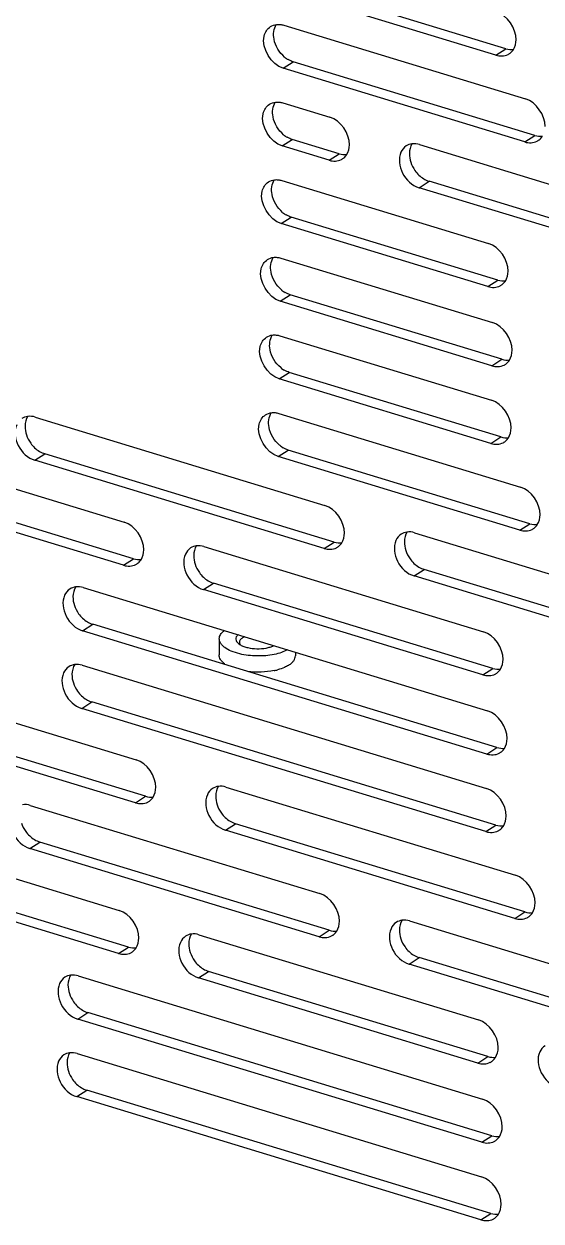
# Model space of a CAD drawing. Header units: millimetres. Extents: x -177 to 18421, y -5017 to 3255.
# Drawn here: x 13065.23 to 13076, y 1978.38 to 2003.3 of the extents above; entities that cross this region are included whole.
import ezdxf

# ---------------------------------------------------------------- set-up
doc = ezdxf.new("R2010")
doc.units = ezdxf.units.MM
doc.header["$LTSCALE"] = 46.255
doc.layers.get('0').update_dxf_attribs({"linetype": 'CONTINUOUS'})
doc.layers.add('02___PRT_ALL_AXES', color=7, linetype='CONTINUOUS')

msp = doc.modelspace()

# ---------------------------------------------------------------- linework, layer by layer
at = {"color": 7, "linetype": 'Continuous'}
for p, q in [((13075.265, 2002.783), (13070.86, 2004.126)), ((13075.057, 2002.648), (13075.265, 2002.783)), ((13070.631, 2002.375), (13070.839, 2002.51)), ((13075.868, 2000.977), (13070.839, 2002.51)), ((13070.61, 2000.759), (13070.819, 2000.894)), ((13071.795, 2000.596), (13070.819, 2000.894)), ((13075.659, 2000.842), (13075.868, 2000.977)), ((13071.587, 2000.461), (13071.795, 2000.596)), ((13073.457, 1999.891), (13073.665, 2000.026)), ((13079.691, 1998.189), (13073.665, 2000.026)), ((13070.59, 1999.143), (13070.798, 1999.278)), ((13075.099, 1997.967), (13070.798, 1999.278)), ((13074.891, 1997.832), (13075.099, 1997.967)), ((13070.569, 1997.526), (13070.777, 1997.662)), ((13075.182, 1996.319), (13070.777, 1997.662)), ((13074.974, 1996.184), (13075.182, 1996.319)), ((13070.548, 1995.91), (13070.757, 1996.045)), ((13075.161, 1994.703), (13070.757, 1996.045)), ((13074.953, 1994.568), (13075.161, 1994.703)), ((13070.527, 1994.294), (13070.736, 1994.429)), ((13075.764, 1992.897), (13070.736, 1994.429)), ((13065.458, 1994.217), (13065.666, 1994.352)), ((13071.692, 1992.515), (13065.666, 1994.352)), ((13067.516, 1992.166), (13061.698, 1993.939)), ((13075.556, 1992.761), (13075.764, 1992.897)), ((13071.483, 1992.38), (13071.692, 1992.515)), ((13067.307, 1992.031), (13067.516, 1992.166)), ((13073.353, 1991.81), (13073.562, 1991.945)), ((13079.587, 1990.109), (13073.562, 1991.945)), ((13068.969, 1991.524), (13069.178, 1991.659)), ((13074.995, 1989.886), (13069.178, 1991.659)), ((13066.455, 1990.668), (13066.664, 1990.803)), ((13075.079, 1988.238), (13066.664, 1990.803)), ((13074.787, 1989.751), (13074.995, 1989.886)), ((13066.435, 1989.052), (13066.643, 1989.187)), ((13075.058, 1986.622), (13066.643, 1989.187)), ((13067.765, 1987.223), (13061.74, 1989.059)), ((13074.87, 1988.103), (13075.079, 1988.238)), ((13067.557, 1987.087), (13067.765, 1987.223)), ((13069.427, 1986.517), (13069.635, 1986.653)), ((13075.661, 1984.816), (13069.635, 1986.653)), ((13074.849, 1986.487), (13075.058, 1986.622)), ((13065.354, 1986.136), (13065.563, 1986.271)), ((13071.588, 1984.435), (13065.563, 1986.271)), ((13067.412, 1984.085), (13061.594, 1985.859)), ((13075.452, 1984.681), (13075.661, 1984.816)), ((13071.38, 1984.3), (13071.588, 1984.435)), ((13067.204, 1983.95), (13067.412, 1984.085)), ((13073.25, 1983.73), (13073.458, 1983.865)), ((13079.484, 1982.028), (13073.458, 1983.865)), ((13068.866, 1983.444), (13069.074, 1983.579)), ((13074.892, 1981.805), (13069.074, 1983.579)), ((13066.352, 1982.587), (13066.56, 1982.722)), ((13074.975, 1980.157), (13066.56, 1982.722)), ((13074.683, 1981.67), (13074.892, 1981.805)), ((13066.331, 1980.971), (13066.54, 1981.106)), ((13074.954, 1978.541), (13066.54, 1981.106)), ((13074.767, 1980.022), (13074.975, 1980.157)), ((13074.746, 1978.406), (13074.954, 1978.541))]:
    msp.add_line(p, q, dxfattribs=at)
at = {"color": 3, "linetype": 'Continuous'}
for p, q in [((13075.057, 2002.648), (13070.652, 2003.991)), ((13070.642, 2003.273), (13075.671, 2001.74)), ((13075.659, 2000.842), (13070.631, 2002.375)), ((13070.622, 2001.657), (13071.598, 2001.359)), ((13071.587, 2000.461), (13070.61, 2000.759)), ((13073.468, 2000.789), (13079.494, 1998.952)), ((13070.601, 2000.04), (13074.902, 1998.729)), ((13079.482, 1998.054), (13073.457, 1999.891)), ((13074.891, 1997.832), (13070.59, 1999.143)), ((13070.58, 1998.424), (13074.985, 1997.082)), ((13074.974, 1996.184), (13070.569, 1997.526)), ((13070.56, 1996.808), (13074.964, 1995.465)), ((13074.953, 1994.568), (13070.548, 1995.91)), ((13070.539, 1995.192), (13075.567, 1993.659)), ((13065.469, 1995.115), (13071.495, 1993.278)), ((13061.501, 1994.702), (13067.319, 1992.929)), ((13071.483, 1992.38), (13065.458, 1994.217)), ((13075.556, 1992.761), (13070.527, 1994.294)), ((13067.307, 1992.031), (13061.489, 1993.804)), ((13073.365, 1992.708), (13079.39, 1990.872)), ((13068.981, 1992.422), (13074.798, 1990.649)), ((13079.379, 1989.974), (13073.353, 1991.81)), ((13066.467, 1991.566), (13074.882, 1989.001)), ((13074.787, 1989.751), (13068.969, 1991.524)), ((13074.87, 1988.103), (13066.455, 1990.668)), ((13066.446, 1989.95), (13074.861, 1987.385)), ((13061.543, 1989.822), (13067.568, 1987.985)), ((13067.557, 1987.087), (13061.531, 1988.924)), ((13074.849, 1986.487), (13066.435, 1989.052)), ((13069.438, 1987.415), (13075.464, 1985.579)), ((13065.366, 1987.034), (13071.391, 1985.198)), ((13061.397, 1986.621), (13067.215, 1984.848)), ((13075.452, 1984.681), (13069.427, 1986.517)), ((13071.38, 1984.3), (13065.354, 1986.136)), ((13067.204, 1983.95), (13061.386, 1985.724)), ((13073.261, 1984.628), (13079.287, 1982.791)), ((13068.877, 1984.341), (13074.695, 1982.568)), ((13079.275, 1981.893), (13073.25, 1983.73)), ((13066.363, 1983.485), (13074.778, 1980.92)), ((13074.683, 1981.67), (13068.866, 1983.444)), ((13074.767, 1980.022), (13066.352, 1982.587)), ((13066.343, 1981.869), (13074.757, 1979.304)), ((13074.746, 1978.406), (13066.331, 1980.971))]:
    msp.add_line(p, q, dxfattribs=at)
for centre, radius, start, end in [((13075.181, 2002.914), 0.281, 297.2817, 302.9867), ((13075.182, 2002.912), 0.279, 302.9904, 307.4361), ((13075.181, 2002.914), 0.281, 307.4433, 311.4043), ((13075.784, 2001.107), 0.281, 297.2817, 302.9867), ((13075.785, 2001.106), 0.279, 302.9904, 307.4361), ((13075.784, 2001.107), 0.281, 307.4433, 311.4043), ((13071.712, 2000.726), 0.281, 297.2817, 302.9867), ((13071.713, 2000.725), 0.279, 302.9904, 307.4361), ((13071.711, 2000.726), 0.281, 307.4433, 311.4043), ((13075.015, 1998.097), 0.281, 307.4433, 311.4043), ((13075.015, 1998.097), 0.281, 297.2817, 302.9867), ((13075.016, 1998.095), 0.279, 302.9904, 307.4361), ((13075.099, 1996.449), 0.281, 297.2817, 302.9867), ((13075.1, 1996.447), 0.279, 302.9904, 307.4361), ((13075.098, 1996.449), 0.281, 307.4433, 311.4043), ((13075.078, 1994.833), 0.281, 297.2817, 302.9867), ((13075.079, 1994.831), 0.279, 302.9904, 307.4361), ((13075.078, 1994.833), 0.281, 307.4433, 311.4043), ((13075.68, 1993.027), 0.281, 297.2817, 302.9867), ((13075.682, 1993.025), 0.279, 302.9904, 307.4361), ((13075.68, 1993.027), 0.281, 307.4433, 311.4043), ((13071.608, 1992.646), 0.281, 297.2817, 302.9867), ((13071.609, 1992.644), 0.279, 302.9904, 307.4361), ((13071.608, 1992.646), 0.281, 307.4433, 311.4043), ((13067.432, 1992.296), 0.281, 297.2817, 302.9867), ((13067.433, 1992.294), 0.279, 302.9904, 307.4361), ((13067.432, 1992.296), 0.281, 307.4433, 311.4043), ((13074.912, 1990.016), 0.281, 297.2817, 302.9867), ((13074.913, 1990.014), 0.279, 302.9904, 307.4361), ((13074.912, 1990.016), 0.281, 307.4433, 311.4043), ((13074.995, 1988.368), 0.281, 297.2817, 302.9867), ((13074.996, 1988.367), 0.279, 302.9904, 307.4361), ((13074.995, 1988.368), 0.281, 307.4433, 311.4043), ((13067.681, 1987.353), 0.281, 297.2817, 302.9867), ((13067.683, 1987.351), 0.279, 302.9904, 307.4361), ((13067.681, 1987.353), 0.281, 307.4433, 311.4043), ((13074.974, 1986.752), 0.281, 297.2817, 302.9867), ((13074.975, 1986.75), 0.279, 302.9904, 307.4361), ((13074.974, 1986.752), 0.281, 307.4433, 311.4043), ((13075.577, 1984.946), 0.281, 297.2817, 302.9867), ((13075.578, 1984.944), 0.279, 302.9904, 307.4361), ((13075.577, 1984.946), 0.281, 307.4433, 311.4043), ((13071.505, 1984.565), 0.281, 297.2817, 302.9867), ((13071.506, 1984.563), 0.279, 302.9904, 307.4361), ((13071.504, 1984.565), 0.281, 307.4433, 311.4043), ((13067.328, 1984.215), 0.281, 297.2817, 302.9867), ((13067.329, 1984.214), 0.279, 302.9904, 307.4361), ((13067.328, 1984.215), 0.281, 307.4433, 311.4043), ((13074.808, 1981.935), 0.281, 297.2817, 302.9867), ((13074.809, 1981.934), 0.279, 302.9904, 307.4361), ((13074.808, 1981.935), 0.281, 307.4433, 311.4043), ((13074.891, 1980.288), 0.281, 297.2817, 302.9867), ((13074.893, 1980.286), 0.279, 302.9904, 307.4361), ((13074.891, 1980.288), 0.281, 307.4433, 311.4043), ((13074.872, 1978.67), 0.279, 302.9904, 307.4361), ((13074.87, 1978.671), 0.281, 307.4433, 311.4043), ((13074.871, 1978.671), 0.281, 297.2817, 302.9867)]:
    msp.add_arc(centre, radius, start, end, dxfattribs=at)
at = {"color": 7, "linetype": 'Continuous'}
for centre in [(13071.026, 2003.051), (13071.006, 2001.434), (13070.985, 1999.818), (13070.964, 1998.202), (13070.944, 1996.586), (13070.923, 1994.97)]:
    msp.add_arc(centre, 0.574, 230.2791, 239.3997, dxfattribs=at)
at = {"color": 3, "linetype": 'Continuous'}
for points in [[(13075.478, 2002.971), (13075.481, 2003.206), (13075.293, 2003.478), (13075.068, 2003.546)], [(13070.233, 2003.047), (13070.251, 2003.124), (13070.299, 2003.2), (13070.365, 2003.243)], [(13070.365, 2003.243), (13070.402, 2003.268), (13070.447, 2003.283), (13070.492, 2003.288)], [(13070.631, 2002.375), (13070.382, 2002.451), (13070.172, 2002.794), (13070.233, 2003.047)], [(13075.42, 2002.764), (13075.459, 2002.824), (13075.477, 2002.899), (13075.478, 2002.971)], [(13075.057, 2002.648), (13075.138, 2002.624), (13075.235, 2002.625), (13075.31, 2002.664)], [(13070.212, 2001.431), (13070.231, 2001.508), (13070.278, 2001.584), (13070.344, 2001.627)], [(13070.344, 2001.627), (13070.382, 2001.652), (13070.427, 2001.667), (13070.471, 2001.672)], [(13076.08, 2001.164), (13076.083, 2001.4), (13075.896, 2001.671), (13075.671, 2001.74)], [(13070.61, 2000.759), (13070.361, 2000.835), (13070.151, 2001.178), (13070.212, 2001.431)], [(13072.008, 2000.783), (13072.011, 2001.019), (13071.824, 2001.29), (13071.598, 2001.359)], [(13071.95, 2000.577), (13071.989, 2000.637), (13072.007, 2000.712), (13072.008, 2000.783)], [(13073.19, 2000.759), (13073.143, 2000.729), (13073.104, 2000.681), (13073.081, 2000.629)], [(13073.309, 2000.803), (13073.267, 2000.797), (13073.226, 2000.782), (13073.19, 2000.759)], [(13073.468, 2000.789), (13073.417, 2000.804), (13073.362, 2000.811), (13073.309, 2000.803)], [(13075.659, 2000.842), (13075.74, 2000.818), (13075.838, 2000.819), (13075.913, 2000.858)], [(13071.587, 2000.461), (13071.668, 2000.436), (13071.765, 2000.438), (13071.84, 2000.476)], [(13070.191, 1999.815), (13070.21, 1999.892), (13070.257, 1999.968), (13070.323, 2000.011)], [(13070.323, 2000.011), (13070.361, 2000.036), (13070.406, 2000.051), (13070.45, 2000.056)], [(13070.59, 1999.143), (13070.34, 1999.219), (13070.131, 1999.562), (13070.191, 1999.815)], [(13075.312, 1998.154), (13075.315, 1998.389), (13075.127, 1998.661), (13074.902, 1998.729)], [(13070.171, 1998.199), (13070.189, 1998.275), (13070.236, 1998.352), (13070.303, 1998.395)], [(13070.303, 1998.395), (13070.34, 1998.419), (13070.385, 1998.435), (13070.43, 1998.44)], [(13070.569, 1997.526), (13070.32, 1997.602), (13070.11, 1997.946), (13070.171, 1998.199)], [(13075.254, 1997.948), (13075.293, 1998.008), (13075.311, 1998.082), (13075.312, 1998.154)], [(13074.891, 1997.832), (13074.972, 1997.807), (13075.069, 1997.808), (13075.144, 1997.847)], [(13075.395, 1996.506), (13075.398, 1996.742), (13075.21, 1997.013), (13074.985, 1997.082)], [(13070.15, 1996.583), (13070.168, 1996.659), (13070.216, 1996.736), (13070.282, 1996.779)], [(13070.282, 1996.779), (13070.32, 1996.803), (13070.364, 1996.819), (13070.409, 1996.824)], [(13070.548, 1995.91), (13070.299, 1995.986), (13070.089, 1996.329), (13070.15, 1996.583)], [(13075.337, 1996.3), (13075.376, 1996.36), (13075.394, 1996.435), (13075.395, 1996.506)], [(13074.974, 1996.184), (13075.055, 1996.159), (13075.152, 1996.16), (13075.227, 1996.199)], [(13075.374, 1994.89), (13075.377, 1995.125), (13075.19, 1995.397), (13074.964, 1995.465)], [(13070.129, 1994.966), (13070.148, 1995.043), (13070.195, 1995.12), (13070.261, 1995.163)], [(13070.261, 1995.163), (13070.299, 1995.187), (13070.344, 1995.202), (13070.388, 1995.207)], [(13065.31, 1995.129), (13065.268, 1995.123), (13065.227, 1995.108), (13065.191, 1995.085)], [(13065.469, 1995.115), (13065.418, 1995.13), (13065.363, 1995.137), (13065.31, 1995.129)], [(13070.527, 1994.294), (13070.278, 1994.37), (13070.069, 1994.713), (13070.129, 1994.966)], [(13075.317, 1994.684), (13075.355, 1994.744), (13075.373, 1994.819), (13075.374, 1994.89)], [(13074.953, 1994.568), (13075.034, 1994.543), (13075.131, 1994.544), (13075.207, 1994.583)], [(13075.977, 1993.084), (13075.98, 1993.319), (13075.792, 1993.591), (13075.567, 1993.659)], [(13071.905, 1992.703), (13071.908, 1992.938), (13071.72, 1993.21), (13071.495, 1993.278)], [(13067.728, 1992.353), (13067.731, 1992.589), (13067.544, 1992.86), (13067.319, 1992.929)], [(13075.919, 1992.878), (13075.958, 1992.937), (13075.976, 1993.012), (13075.977, 1993.084)], [(13071.847, 1992.496), (13071.886, 1992.556), (13071.904, 1992.631), (13071.905, 1992.703)], [(13073.087, 1992.679), (13073.039, 1992.648), (13073.001, 1992.6), (13072.977, 1992.548)], [(13073.205, 1992.723), (13073.164, 1992.717), (13073.122, 1992.702), (13073.087, 1992.679)], [(13073.365, 1992.708), (13073.314, 1992.724), (13073.258, 1992.73), (13073.205, 1992.723)], [(13075.556, 1992.761), (13075.637, 1992.737), (13075.734, 1992.738), (13075.809, 1992.777)], [(13068.821, 1992.436), (13068.78, 1992.431), (13068.738, 1992.416), (13068.703, 1992.393)], [(13068.981, 1992.422), (13068.93, 1992.438), (13068.874, 1992.444), (13068.821, 1992.436)], [(13067.671, 1992.147), (13067.709, 1992.207), (13067.727, 1992.282), (13067.728, 1992.353)], [(13068.703, 1992.393), (13068.655, 1992.362), (13068.617, 1992.314), (13068.593, 1992.262)], [(13071.483, 1992.38), (13071.564, 1992.356), (13071.662, 1992.357), (13071.737, 1992.396)], [(13067.307, 1992.031), (13067.388, 1992.006), (13067.485, 1992.007), (13067.561, 1992.046)], [(13066.189, 1991.537), (13066.141, 1991.506), (13066.103, 1991.458), (13066.079, 1991.406)], [(13066.307, 1991.58), (13066.266, 1991.574), (13066.224, 1991.559), (13066.189, 1991.537)], [(13066.467, 1991.566), (13066.416, 1991.582), (13066.36, 1991.588), (13066.307, 1991.58)], [(13075.208, 1990.073), (13075.211, 1990.309), (13075.024, 1990.58), (13074.798, 1990.649)], [(13066.168, 1989.92), (13066.121, 1989.889), (13066.082, 1989.842), (13066.059, 1989.79)], [(13066.287, 1989.964), (13066.245, 1989.958), (13066.204, 1989.943), (13066.168, 1989.92)], [(13066.446, 1989.95), (13066.395, 1989.965), (13066.339, 1989.972), (13066.287, 1989.964)], [(13075.151, 1989.867), (13075.189, 1989.927), (13075.207, 1990.002), (13075.208, 1990.073)], [(13074.787, 1989.751), (13074.868, 1989.726), (13074.965, 1989.727), (13075.041, 1989.766)], [(13075.291, 1988.425), (13075.294, 1988.661), (13075.107, 1988.932), (13074.882, 1989.001)], [(13075.234, 1988.219), (13075.273, 1988.279), (13075.291, 1988.354), (13075.291, 1988.425)], [(13067.978, 1987.41), (13067.981, 1987.645), (13067.793, 1987.917), (13067.568, 1987.985)], [(13074.87, 1988.103), (13074.951, 1988.078), (13075.049, 1988.08), (13075.124, 1988.118)], [(13069.279, 1987.43), (13069.237, 1987.424), (13069.196, 1987.409), (13069.16, 1987.386)], [(13069.438, 1987.415), (13069.387, 1987.431), (13069.331, 1987.437), (13069.279, 1987.43)], [(13067.92, 1987.204), (13067.959, 1987.263), (13067.977, 1987.338), (13067.978, 1987.41)], [(13069.16, 1987.386), (13069.113, 1987.355), (13069.074, 1987.307), (13069.051, 1987.255)], [(13075.271, 1986.809), (13075.274, 1987.045), (13075.086, 1987.316), (13074.861, 1987.385)], [(13065.366, 1987.034), (13065.315, 1987.05), (13065.259, 1987.056), (13065.206, 1987.048)], [(13067.557, 1987.087), (13067.638, 1987.063), (13067.735, 1987.064), (13067.81, 1987.103)], [(13075.213, 1986.603), (13075.252, 1986.663), (13075.27, 1986.738), (13075.271, 1986.809)], [(13074.849, 1986.487), (13074.93, 1986.462), (13075.028, 1986.463), (13075.103, 1986.502)], [(13075.873, 1985.003), (13075.876, 1985.239), (13075.689, 1985.51), (13075.464, 1985.579)], [(13071.801, 1984.622), (13071.804, 1984.857), (13071.617, 1985.129), (13071.391, 1985.198)], [(13075.816, 1984.797), (13075.854, 1984.857), (13075.872, 1984.932), (13075.873, 1985.003)], [(13067.625, 1984.272), (13067.628, 1984.508), (13067.44, 1984.779), (13067.215, 1984.848)], [(13075.452, 1984.681), (13075.533, 1984.656), (13075.63, 1984.657), (13075.706, 1984.696)], [(13071.743, 1984.416), (13071.782, 1984.476), (13071.8, 1984.551), (13071.801, 1984.622)], [(13072.983, 1984.598), (13072.936, 1984.567), (13072.897, 1984.519), (13072.874, 1984.467)], [(13073.102, 1984.642), (13073.06, 1984.636), (13073.019, 1984.621), (13072.983, 1984.598)], [(13073.261, 1984.628), (13073.21, 1984.643), (13073.155, 1984.649), (13073.102, 1984.642)], [(13067.567, 1984.066), (13067.606, 1984.126), (13067.624, 1984.201), (13067.625, 1984.272)], [(13068.599, 1984.312), (13068.552, 1984.281), (13068.513, 1984.233), (13068.49, 1984.181)], [(13068.718, 1984.356), (13068.676, 1984.35), (13068.635, 1984.335), (13068.599, 1984.312)], [(13068.877, 1984.341), (13068.826, 1984.357), (13068.771, 1984.363), (13068.718, 1984.356)], [(13071.38, 1984.3), (13071.461, 1984.275), (13071.558, 1984.276), (13071.633, 1984.315)], [(13067.204, 1983.95), (13067.285, 1983.925), (13067.382, 1983.927), (13067.457, 1983.966)], [(13066.085, 1983.456), (13066.038, 1983.425), (13065.999, 1983.377), (13065.976, 1983.325)], [(13066.204, 1983.5), (13066.162, 1983.494), (13066.121, 1983.479), (13066.085, 1983.456)], [(13066.363, 1983.485), (13066.312, 1983.501), (13066.257, 1983.507), (13066.204, 1983.5)], [(13075.105, 1981.992), (13075.108, 1982.228), (13074.92, 1982.499), (13074.695, 1982.568)], [(13075.047, 1981.786), (13075.086, 1981.846), (13075.104, 1981.921), (13075.105, 1981.992)], [(13076.079, 1982.032), (13076.032, 1982.001), (13075.993, 1981.953), (13075.97, 1981.901)], [(13066.065, 1981.84), (13066.017, 1981.809), (13065.978, 1981.761), (13065.955, 1981.709)], [(13066.183, 1981.883), (13066.141, 1981.878), (13066.1, 1981.863), (13066.065, 1981.84)], [(13066.343, 1981.869), (13066.292, 1981.885), (13066.236, 1981.891), (13066.183, 1981.883)], [(13074.683, 1981.67), (13074.764, 1981.645), (13074.862, 1981.647), (13074.937, 1981.686)], [(13075.188, 1980.345), (13075.191, 1980.58), (13075.003, 1980.852), (13074.778, 1980.92)], [(13075.13, 1980.138), (13075.169, 1980.198), (13075.187, 1980.273), (13075.188, 1980.345)], [(13074.767, 1980.022), (13074.848, 1979.998), (13074.945, 1979.999), (13075.02, 1980.038)], [(13075.167, 1978.728), (13075.17, 1978.964), (13074.983, 1979.235), (13074.757, 1979.304)], [(13075.109, 1978.522), (13075.148, 1978.582), (13075.166, 1978.657), (13075.167, 1978.728)], [(13074.746, 1978.406), (13074.827, 1978.382), (13074.924, 1978.383), (13075, 1978.422)]]:
    msp.add_open_spline(points, degree=3, dxfattribs=at)
at = {"color": 7, "linetype": 'Continuous'}
for points in [[(13070.439, 2002.982), (13070.42, 2003.084), (13070.431, 2003.202), (13070.486, 2003.289)], [(13070.66, 2002.609), (13070.549, 2002.702), (13070.465, 2002.84), (13070.439, 2002.982)], [(13075.265, 2002.783), (13075.316, 2002.768), (13075.372, 2002.762), (13075.424, 2002.769)], [(13070.839, 2002.51), (13070.803, 2002.521), (13070.767, 2002.537), (13070.734, 2002.557)], [(13070.418, 2001.366), (13070.399, 2001.468), (13070.41, 2001.585), (13070.465, 2001.673)], [(13070.639, 2000.993), (13070.528, 2001.085), (13070.445, 2001.224), (13070.418, 2001.366)], [(13070.819, 2000.894), (13070.782, 2000.905), (13070.747, 2000.921), (13070.714, 2000.941)], [(13075.868, 2000.977), (13075.919, 2000.962), (13075.974, 2000.955), (13076.027, 2000.963)], [(13073.313, 2000.808), (13073.274, 2000.748), (13073.256, 2000.673), (13073.256, 2000.602)], [(13071.795, 2000.596), (13071.846, 2000.581), (13071.902, 2000.574), (13071.955, 2000.582)], [(13073.256, 2000.602), (13073.255, 2000.54), (13073.266, 2000.478), (13073.285, 2000.42)], [(13073.285, 2000.42), (13073.305, 2000.359), (13073.336, 2000.3), (13073.373, 2000.247)], [(13073.373, 2000.247), (13073.421, 2000.179), (13073.484, 2000.119), (13073.555, 2000.076)], [(13070.397, 1999.75), (13070.378, 1999.852), (13070.389, 1999.969), (13070.444, 2000.057)], [(13073.555, 2000.076), (13073.589, 2000.055), (13073.627, 2000.038), (13073.665, 2000.026)], [(13070.618, 1999.377), (13070.507, 1999.469), (13070.424, 1999.608), (13070.397, 1999.75)], [(13070.798, 1999.278), (13070.761, 1999.289), (13070.726, 1999.305), (13070.693, 1999.325)], [(13070.377, 1998.134), (13070.358, 1998.236), (13070.368, 1998.353), (13070.424, 1998.441)], [(13070.598, 1997.761), (13070.486, 1997.853), (13070.403, 1997.992), (13070.377, 1998.134)], [(13075.099, 1997.967), (13075.15, 1997.951), (13075.206, 1997.945), (13075.258, 1997.952)], [(13070.777, 1997.662), (13070.741, 1997.673), (13070.705, 1997.689), (13070.672, 1997.708)], [(13070.356, 1996.518), (13070.337, 1996.619), (13070.348, 1996.737), (13070.403, 1996.824)], [(13070.577, 1996.145), (13070.466, 1996.237), (13070.383, 1996.376), (13070.356, 1996.518)], [(13075.182, 1996.319), (13075.233, 1996.303), (13075.289, 1996.297), (13075.342, 1996.305)], [(13070.757, 1996.045), (13070.72, 1996.057), (13070.685, 1996.073), (13070.652, 1996.092)], [(13070.335, 1994.902), (13070.316, 1995.003), (13070.327, 1995.121), (13070.382, 1995.208)], [(13065.257, 1994.928), (13065.256, 1994.866), (13065.267, 1994.804), (13065.286, 1994.746)], [(13065.314, 1995.134), (13065.275, 1995.074), (13065.257, 1994.999), (13065.257, 1994.928)], [(13070.556, 1994.529), (13070.445, 1994.621), (13070.362, 1994.76), (13070.335, 1994.902)], [(13065.286, 1994.746), (13065.306, 1994.685), (13065.337, 1994.626), (13065.374, 1994.573)], [(13075.161, 1994.703), (13075.213, 1994.687), (13075.268, 1994.681), (13075.321, 1994.688)], [(13065.374, 1994.573), (13065.422, 1994.505), (13065.485, 1994.445), (13065.556, 1994.402)], [(13065.556, 1994.402), (13065.59, 1994.381), (13065.628, 1994.364), (13065.666, 1994.352)], [(13070.736, 1994.429), (13070.699, 1994.44), (13070.664, 1994.457), (13070.631, 1994.476)], [(13073.21, 1992.727), (13073.171, 1992.667), (13073.153, 1992.592), (13073.152, 1992.521)], [(13075.764, 1992.897), (13075.815, 1992.881), (13075.871, 1992.875), (13075.924, 1992.882)], [(13068.826, 1992.441), (13068.787, 1992.381), (13068.769, 1992.306), (13068.768, 1992.235)], [(13071.692, 1992.515), (13071.743, 1992.5), (13071.798, 1992.494), (13071.851, 1992.501)], [(13073.152, 1992.521), (13073.151, 1992.46), (13073.162, 1992.398), (13073.181, 1992.34)], [(13067.516, 1992.166), (13067.567, 1992.15), (13067.622, 1992.144), (13067.675, 1992.152)], [(13068.768, 1992.235), (13068.767, 1992.174), (13068.778, 1992.112), (13068.797, 1992.053)], [(13073.181, 1992.34), (13073.202, 1992.278), (13073.232, 1992.219), (13073.27, 1992.166)], [(13073.27, 1992.166), (13073.318, 1992.099), (13073.38, 1992.038), (13073.451, 1991.995)], [(13068.797, 1992.053), (13068.818, 1991.992), (13068.848, 1991.933), (13068.886, 1991.88)], [(13073.451, 1991.995), (13073.486, 1991.975), (13073.523, 1991.957), (13073.562, 1991.945)], [(13068.886, 1991.88), (13068.934, 1991.813), (13068.996, 1991.752), (13069.067, 1991.709)], [(13069.067, 1991.709), (13069.102, 1991.688), (13069.139, 1991.671), (13069.178, 1991.659)], [(13066.312, 1991.585), (13066.273, 1991.525), (13066.255, 1991.45), (13066.254, 1991.379)], [(13066.254, 1991.379), (13066.253, 1991.317), (13066.264, 1991.255), (13066.283, 1991.197)], [(13066.283, 1991.197), (13066.304, 1991.136), (13066.334, 1991.077), (13066.372, 1991.024)], [(13066.372, 1991.024), (13066.42, 1990.956), (13066.482, 1990.896), (13066.553, 1990.853)], [(13066.553, 1990.853), (13066.588, 1990.832), (13066.625, 1990.815), (13066.664, 1990.803)], [(13066.291, 1989.969), (13066.252, 1989.909), (13066.234, 1989.834), (13066.233, 1989.763)], [(13066.233, 1989.763), (13066.232, 1989.701), (13066.243, 1989.639), (13066.263, 1989.581)], [(13074.995, 1989.886), (13075.047, 1989.87), (13075.102, 1989.864), (13075.155, 1989.872)], [(13066.263, 1989.581), (13066.283, 1989.52), (13066.313, 1989.461), (13066.351, 1989.408)], [(13066.351, 1989.408), (13066.399, 1989.34), (13066.461, 1989.28), (13066.533, 1989.237)], [(13066.533, 1989.237), (13066.567, 1989.216), (13066.604, 1989.199), (13066.643, 1989.187)], [(13075.079, 1988.238), (13075.13, 1988.223), (13075.185, 1988.216), (13075.238, 1988.224)], [(13069.283, 1987.434), (13069.244, 1987.374), (13069.226, 1987.299), (13069.225, 1987.228)], [(13067.765, 1987.223), (13067.816, 1987.207), (13067.872, 1987.201), (13067.925, 1987.208)], [(13069.225, 1987.228), (13069.225, 1987.167), (13069.235, 1987.105), (13069.255, 1987.047)], [(13069.255, 1987.047), (13069.275, 1986.985), (13069.305, 1986.926), (13069.343, 1986.874)], [(13069.343, 1986.874), (13069.391, 1986.806), (13069.453, 1986.746), (13069.525, 1986.703)], [(13069.525, 1986.703), (13069.559, 1986.682), (13069.596, 1986.664), (13069.635, 1986.653)], [(13065.182, 1986.666), (13065.203, 1986.604), (13065.233, 1986.545), (13065.271, 1986.492)], [(13065.271, 1986.492), (13065.319, 1986.425), (13065.381, 1986.364), (13065.452, 1986.321)], [(13075.058, 1986.622), (13075.109, 1986.606), (13075.165, 1986.6), (13075.217, 1986.608)], [(13065.452, 1986.321), (13065.487, 1986.3), (13065.524, 1986.283), (13065.563, 1986.271)], [(13075.661, 1984.816), (13075.712, 1984.8), (13075.767, 1984.794), (13075.82, 1984.802)], [(13071.588, 1984.435), (13071.639, 1984.419), (13071.695, 1984.413), (13071.748, 1984.42)], [(13073.106, 1984.646), (13073.067, 1984.587), (13073.049, 1984.512), (13073.048, 1984.44)], [(13073.048, 1984.44), (13073.048, 1984.379), (13073.059, 1984.317), (13073.078, 1984.259)], [(13068.722, 1984.36), (13068.683, 1984.3), (13068.665, 1984.226), (13068.664, 1984.154)], [(13073.078, 1984.259), (13073.098, 1984.197), (13073.129, 1984.139), (13073.166, 1984.086)], [(13067.412, 1984.085), (13067.463, 1984.07), (13067.519, 1984.063), (13067.572, 1984.071)], [(13068.664, 1984.154), (13068.664, 1984.093), (13068.675, 1984.031), (13068.694, 1983.973)], [(13068.694, 1983.973), (13068.714, 1983.911), (13068.745, 1983.852), (13068.782, 1983.8)], [(13073.166, 1984.086), (13073.214, 1984.018), (13073.277, 1983.958), (13073.348, 1983.915)], [(13068.782, 1983.8), (13068.83, 1983.732), (13068.893, 1983.672), (13068.964, 1983.629)], [(13073.348, 1983.915), (13073.382, 1983.894), (13073.42, 1983.876), (13073.458, 1983.865)], [(13066.208, 1983.504), (13066.169, 1983.444), (13066.151, 1983.369), (13066.15, 1983.298)], [(13068.964, 1983.629), (13068.998, 1983.608), (13069.036, 1983.59), (13069.074, 1983.579)], [(13066.15, 1983.298), (13066.15, 1983.237), (13066.161, 1983.175), (13066.18, 1983.117)], [(13066.18, 1983.117), (13066.2, 1983.055), (13066.231, 1982.996), (13066.268, 1982.943)], [(13066.268, 1982.943), (13066.316, 1982.876), (13066.379, 1982.816), (13066.45, 1982.772)], [(13066.45, 1982.772), (13066.484, 1982.752), (13066.522, 1982.734), (13066.56, 1982.722)], [(13066.187, 1981.888), (13066.149, 1981.828), (13066.131, 1981.753), (13066.13, 1981.682)], [(13074.892, 1981.805), (13074.943, 1981.79), (13074.999, 1981.783), (13075.051, 1981.791)], [(13066.13, 1981.682), (13066.129, 1981.621), (13066.14, 1981.559), (13066.159, 1981.5)], [(13066.159, 1981.5), (13066.18, 1981.439), (13066.21, 1981.38), (13066.247, 1981.327)], [(13066.247, 1981.327), (13066.296, 1981.26), (13066.358, 1981.199), (13066.429, 1981.156)], [(13066.429, 1981.156), (13066.464, 1981.135), (13066.501, 1981.118), (13066.54, 1981.106)], [(13074.975, 1980.157), (13075.026, 1980.142), (13075.082, 1980.136), (13075.135, 1980.143)], [(13074.954, 1978.541), (13075.005, 1978.526), (13075.061, 1978.519), (13075.114, 1978.527)]]:
    msp.add_open_spline(points, degree=3, dxfattribs=at)
at = {"color": 3, "linetype": 'Continuous'}
for points, knots in [([(13070.492, 2003.288), (13070.504, 2003.289), (13070.529, 2003.291), (13070.553, 2003.29), (13070.566, 2003.288)], [0, 0, 0, 0, 0.494207, 1, 1, 1, 1]), ([(13070.566, 2003.288), (13070.579, 2003.287), (13070.605, 2003.283), (13070.63, 2003.277), (13070.642, 2003.273)], [0, 0, 0, 0, 0.494333, 1, 1, 1, 1]), ([(13075.367, 2002.703), (13075.377, 2002.712), (13075.396, 2002.731), (13075.413, 2002.753), (13075.42, 2002.764)], [0, 0, 0, 0, 0.495742, 1, 1, 1, 1]), ([(13070.471, 2001.672), (13070.483, 2001.673), (13070.508, 2001.675), (13070.533, 2001.673), (13070.545, 2001.672)], [0, 0, 0, 0, 0.494207, 1, 1, 1, 1]), ([(13070.545, 2001.672), (13070.558, 2001.671), (13070.584, 2001.667), (13070.609, 2001.66), (13070.622, 2001.657)], [0, 0, 0, 0, 0.494333, 1, 1, 1, 1]), ([(13075.97, 2000.896), (13075.98, 2000.905), (13075.999, 2000.925), (13076.015, 2000.947), (13076.023, 2000.958)], [0, 0, 0, 0, 0.495742, 1, 1, 1, 1]), ([(13073.081, 2000.629), (13073.022, 2000.497), (13073.07, 2000.16), (13073.31, 1999.936), (13073.457, 1999.891)], [0, 0, 0, 0, 0.486189, 1, 1, 1, 1]), ([(13071.897, 2000.515), (13071.907, 2000.524), (13071.927, 2000.544), (13071.943, 2000.566), (13071.95, 2000.577)], [0, 0, 0, 0, 0.495742, 1, 1, 1, 1]), ([(13070.45, 2000.056), (13070.463, 2000.057), (13070.487, 2000.059), (13070.512, 2000.057), (13070.524, 2000.056)], [0, 0, 0, 0, 0.494207, 1, 1, 1, 1]), ([(13070.524, 2000.056), (13070.537, 2000.055), (13070.563, 2000.051), (13070.588, 2000.044), (13070.601, 2000.04)], [0, 0, 0, 0, 0.494333, 1, 1, 1, 1]), ([(13070.43, 1998.44), (13070.442, 1998.441), (13070.467, 1998.442), (13070.491, 1998.441), (13070.504, 1998.44)], [0, 0, 0, 0, 0.494207, 1, 1, 1, 1]), ([(13070.504, 1998.44), (13070.517, 1998.439), (13070.542, 1998.435), (13070.568, 1998.428), (13070.58, 1998.424)], [0, 0, 0, 0, 0.494333, 1, 1, 1, 1]), ([(13075.201, 1997.886), (13075.211, 1997.895), (13075.23, 1997.914), (13075.247, 1997.936), (13075.254, 1997.948)], [0, 0, 0, 0, 0.495742, 1, 1, 1, 1]), ([(13070.409, 1996.824), (13070.421, 1996.825), (13070.446, 1996.826), (13070.471, 1996.825), (13070.483, 1996.824)], [0, 0, 0, 0, 0.494207, 1, 1, 1, 1]), ([(13070.483, 1996.824), (13070.496, 1996.822), (13070.522, 1996.818), (13070.547, 1996.812), (13070.56, 1996.808)], [0, 0, 0, 0, 0.494333, 1, 1, 1, 1]), ([(13075.284, 1996.238), (13075.294, 1996.247), (13075.314, 1996.266), (13075.33, 1996.288), (13075.337, 1996.3)], [0, 0, 0, 0, 0.495742, 1, 1, 1, 1]), ([(13070.388, 1995.207), (13070.4, 1995.209), (13070.425, 1995.21), (13070.45, 1995.209), (13070.462, 1995.208)], [0, 0, 0, 0, 0.494207, 1, 1, 1, 1]), ([(13070.462, 1995.208), (13070.475, 1995.206), (13070.501, 1995.202), (13070.526, 1995.196), (13070.539, 1995.192)], [0, 0, 0, 0, 0.494333, 1, 1, 1, 1]), ([(13065.082, 1994.955), (13065.023, 1994.823), (13065.071, 1994.486), (13065.312, 1994.262), (13065.458, 1994.217)], [0, 0, 0, 0, 0.486189, 1, 1, 1, 1]), ([(13075.264, 1994.622), (13075.274, 1994.631), (13075.293, 1994.65), (13075.309, 1994.672), (13075.317, 1994.684)], [0, 0, 0, 0, 0.495742, 1, 1, 1, 1]), ([(13075.866, 1992.816), (13075.876, 1992.825), (13075.895, 1992.844), (13075.912, 1992.866), (13075.919, 1992.878)], [0, 0, 0, 0, 0.495742, 1, 1, 1, 1]), ([(13071.794, 1992.435), (13071.804, 1992.444), (13071.823, 1992.463), (13071.839, 1992.485), (13071.847, 1992.496)], [0, 0, 0, 0, 0.495742, 1, 1, 1, 1]), ([(13072.977, 1992.548), (13072.918, 1992.416), (13072.966, 1992.079), (13073.207, 1991.855), (13073.353, 1991.81)], [0, 0, 0, 0, 0.486189, 1, 1, 1, 1]), ([(13068.593, 1992.262), (13068.534, 1992.13), (13068.582, 1991.793), (13068.823, 1991.569), (13068.969, 1991.524)], [0, 0, 0, 0, 0.486189, 1, 1, 1, 1]), ([(13067.618, 1992.085), (13067.628, 1992.094), (13067.647, 1992.114), (13067.663, 1992.135), (13067.671, 1992.147)], [0, 0, 0, 0, 0.495742, 1, 1, 1, 1]), ([(13066.079, 1991.406), (13066.02, 1991.274), (13066.068, 1990.937), (13066.309, 1990.713), (13066.455, 1990.668)], [0, 0, 0, 0, 0.486189, 1, 1, 1, 1]), ([(13066.059, 1989.79), (13065.999, 1989.658), (13066.047, 1989.321), (13066.288, 1989.097), (13066.435, 1989.052)], [0, 0, 0, 0, 0.486189, 1, 1, 1, 1]), ([(13075.098, 1989.805), (13075.108, 1989.814), (13075.127, 1989.834), (13075.143, 1989.855), (13075.151, 1989.867)], [0, 0, 0, 0, 0.495742, 1, 1, 1, 1]), ([(13075.181, 1988.157), (13075.191, 1988.166), (13075.21, 1988.186), (13075.226, 1988.208), (13075.234, 1988.219)], [0, 0, 0, 0, 0.495742, 1, 1, 1, 1]), ([(13067.867, 1987.142), (13067.877, 1987.151), (13067.896, 1987.17), (13067.913, 1987.192), (13067.92, 1987.204)], [0, 0, 0, 0, 0.495742, 1, 1, 1, 1]), ([(13069.051, 1987.255), (13068.991, 1987.123), (13069.039, 1986.786), (13069.28, 1986.562), (13069.427, 1986.517)], [0, 0, 0, 0, 0.486189, 1, 1, 1, 1]), ([(13064.978, 1986.874), (13064.919, 1986.742), (13064.967, 1986.405), (13065.208, 1986.181), (13065.354, 1986.136)], [0, 0, 0, 0, 0.486189, 1, 1, 1, 1]), ([(13075.16, 1986.541), (13075.17, 1986.55), (13075.189, 1986.57), (13075.206, 1986.591), (13075.213, 1986.603)], [0, 0, 0, 0, 0.495742, 1, 1, 1, 1]), ([(13075.763, 1984.735), (13075.773, 1984.744), (13075.792, 1984.763), (13075.808, 1984.785), (13075.816, 1984.797)], [0, 0, 0, 0, 0.495742, 1, 1, 1, 1]), ([(13072.874, 1984.467), (13072.815, 1984.335), (13072.863, 1983.999), (13073.103, 1983.774), (13073.25, 1983.73)], [0, 0, 0, 0, 0.486189, 1, 1, 1, 1]), ([(13068.49, 1984.181), (13068.431, 1984.049), (13068.479, 1983.713), (13068.719, 1983.488), (13068.866, 1983.444)], [0, 0, 0, 0, 0.486189, 1, 1, 1, 1]), ([(13071.69, 1984.354), (13071.7, 1984.363), (13071.72, 1984.382), (13071.736, 1984.404), (13071.743, 1984.416)], [0, 0, 0, 0, 0.495742, 1, 1, 1, 1]), ([(13067.514, 1984.004), (13067.524, 1984.013), (13067.543, 1984.033), (13067.56, 1984.055), (13067.567, 1984.066)], [0, 0, 0, 0, 0.495742, 1, 1, 1, 1]), ([(13065.976, 1983.325), (13065.917, 1983.193), (13065.965, 1982.856), (13066.205, 1982.632), (13066.352, 1982.587)], [0, 0, 0, 0, 0.486189, 1, 1, 1, 1]), ([(13065.955, 1981.709), (13065.896, 1981.577), (13065.944, 1981.24), (13066.185, 1981.016), (13066.331, 1980.971)], [0, 0, 0, 0, 0.486189, 1, 1, 1, 1]), ([(13074.994, 1981.724), (13075.004, 1981.733), (13075.023, 1981.753), (13075.04, 1981.775), (13075.047, 1981.786)], [0, 0, 0, 0, 0.495742, 1, 1, 1, 1]), ([(13075.97, 1981.901), (13075.91, 1981.769), (13075.958, 1981.432), (13076.199, 1981.208), (13076.346, 1981.163)], [0, 0, 0, 0, 0.486189, 1, 1, 1, 1]), ([(13075.077, 1980.077), (13075.087, 1980.086), (13075.106, 1980.105), (13075.123, 1980.127), (13075.13, 1980.138)], [0, 0, 0, 0, 0.495742, 1, 1, 1, 1]), ([(13075.056, 1978.46), (13075.067, 1978.469), (13075.086, 1978.489), (13075.102, 1978.511), (13075.109, 1978.522)], [0, 0, 0, 0, 0.495742, 1, 1, 1, 1])]:
    msp.add_open_spline(points, degree=3, knots=knots, dxfattribs=at)
at = {"color": 7, "linetype": 'Continuous'}
for points, knots in [([(13069.689, 1990.584), (13069.675, 1990.571), (13069.651, 1990.544), (13069.639, 1990.491), (13069.658, 1990.44), (13069.685, 1990.413), (13069.7, 1990.401)], [0, 0, 0, 0, 0.26436, 0.488755, 0.719924, 1, 1, 1, 1]), ([(13069.781, 1990.52), (13069.772, 1990.514), (13069.754, 1990.501), (13069.734, 1990.479), (13069.721, 1990.455), (13069.718, 1990.438), (13069.718, 1990.43)], [0, 0, 0, 0, 0.297092, 0.5573, 0.787351, 1, 1, 1, 1]), ([(13069.718, 1990.43), (13069.718, 1990.42), (13069.722, 1990.399), (13069.733, 1990.382), (13069.74, 1990.373)], [0, 0, 0, 0, 0.473024, 1, 1, 1, 1]), ([(13069.823, 1990.543), (13069.819, 1990.541), (13069.805, 1990.534), (13069.791, 1990.527), (13069.781, 1990.52)], [0, 0, 0, 0, 0.263121, 1, 1, 1, 1]), ([(13069.7, 1990.401), (13069.703, 1990.398), (13069.716, 1990.388), (13069.73, 1990.379), (13069.741, 1990.373)], [0, 0, 0, 0, 0.237309, 1, 1, 1, 1]), ([(13069.741, 1990.373), (13069.763, 1990.361), (13069.812, 1990.339), (13069.925, 1990.306), (13070.082, 1990.289), (13070.239, 1990.3), (13070.355, 1990.327), (13070.407, 1990.346), (13070.43, 1990.358)], [0, 0, 0, 0, 0.106711, 0.227726, 0.496135, 0.766657, 0.890145, 1, 1, 1, 1])]:
    msp.add_open_spline(points, degree=3, knots=knots, dxfattribs=at)
at = {"layer": '02___PRT_ALL_AXES', "color": 7, "linetype": 'Continuous'}
for p, q in [((13069.3, 1990.503), (13069.296, 1990.166)), ((13070.884, 1990.22), (13070.883, 1990.146))]:
    msp.add_line(p, q, dxfattribs=at)
msp.add_arc((13070.181, 1991.097), 1.285, 281.6101, 284.9327, dxfattribs=at)
for points, knots in [([(13069.3, 1990.503), (13069.3, 1990.518), (13069.305, 1990.548), (13069.326, 1990.593), (13069.359, 1990.634), (13069.387, 1990.659), (13069.402, 1990.671)], [0, 0, 0, 0, 0.219448, 0.452715, 0.710643, 1, 1, 1, 1]), ([(13069.724, 1990.187), (13069.664, 1990.202), (13069.555, 1990.236), (13069.435, 1990.299), (13069.364, 1990.36), (13069.327, 1990.405), (13069.305, 1990.453), (13069.3, 1990.487), (13069.3, 1990.503)], [0, 0, 0, 0, 0.328468, 0.603955, 0.720118, 0.822711, 0.914446, 1, 1, 1, 1]), ([(13069.417, 1989.977), (13069.398, 1989.991), (13069.365, 1990.018), (13069.325, 1990.065), (13069.301, 1990.115), (13069.295, 1990.149), (13069.296, 1990.166)], [0, 0, 0, 0, 0.295287, 0.554916, 0.785726, 1, 1, 1, 1]), ([(13070.444, 1990.176), (13070.326, 1990.151), (13070.083, 1990.132), (13069.841, 1990.159), (13069.724, 1990.187)], [0, 0, 0, 0, 0.500768, 1, 1, 1, 1]), ([(13070.718, 1990.27), (13070.678, 1990.248), (13070.588, 1990.211), (13070.495, 1990.186), (13070.444, 1990.176)], [0, 0, 0, 0, 0.467373, 1, 1, 1, 1]), ([(13070.699, 1989.926), (13070.686, 1989.919), (13070.625, 1989.89), (13070.562, 1989.869), (13070.512, 1989.856)], [0, 0, 0, 0, 0.231551, 1, 1, 1, 1]), ([(13070.749, 1989.955), (13070.745, 1989.952), (13070.729, 1989.942), (13070.712, 1989.933), (13070.699, 1989.926)], [0, 0, 0, 0, 0.242055, 1, 1, 1, 1]), ([(13070.749, 1989.955), (13070.769, 1989.968), (13070.805, 1989.995), (13070.849, 1990.042), (13070.876, 1990.093), (13070.883, 1990.129), (13070.883, 1990.146)], [0, 0, 0, 0, 0.297111, 0.557292, 0.787355, 1, 1, 1, 1]), ([(13070.44, 1989.839), (13070.351, 1989.82), (13070.166, 1989.8), (13069.981, 1989.808), (13069.888, 1989.82)], [0, 0, 0, 0, 0.492315, 1, 1, 1, 1])]:
    msp.add_open_spline(points, degree=3, knots=knots, dxfattribs=at)

doc.saveas('drawing.dxf')
